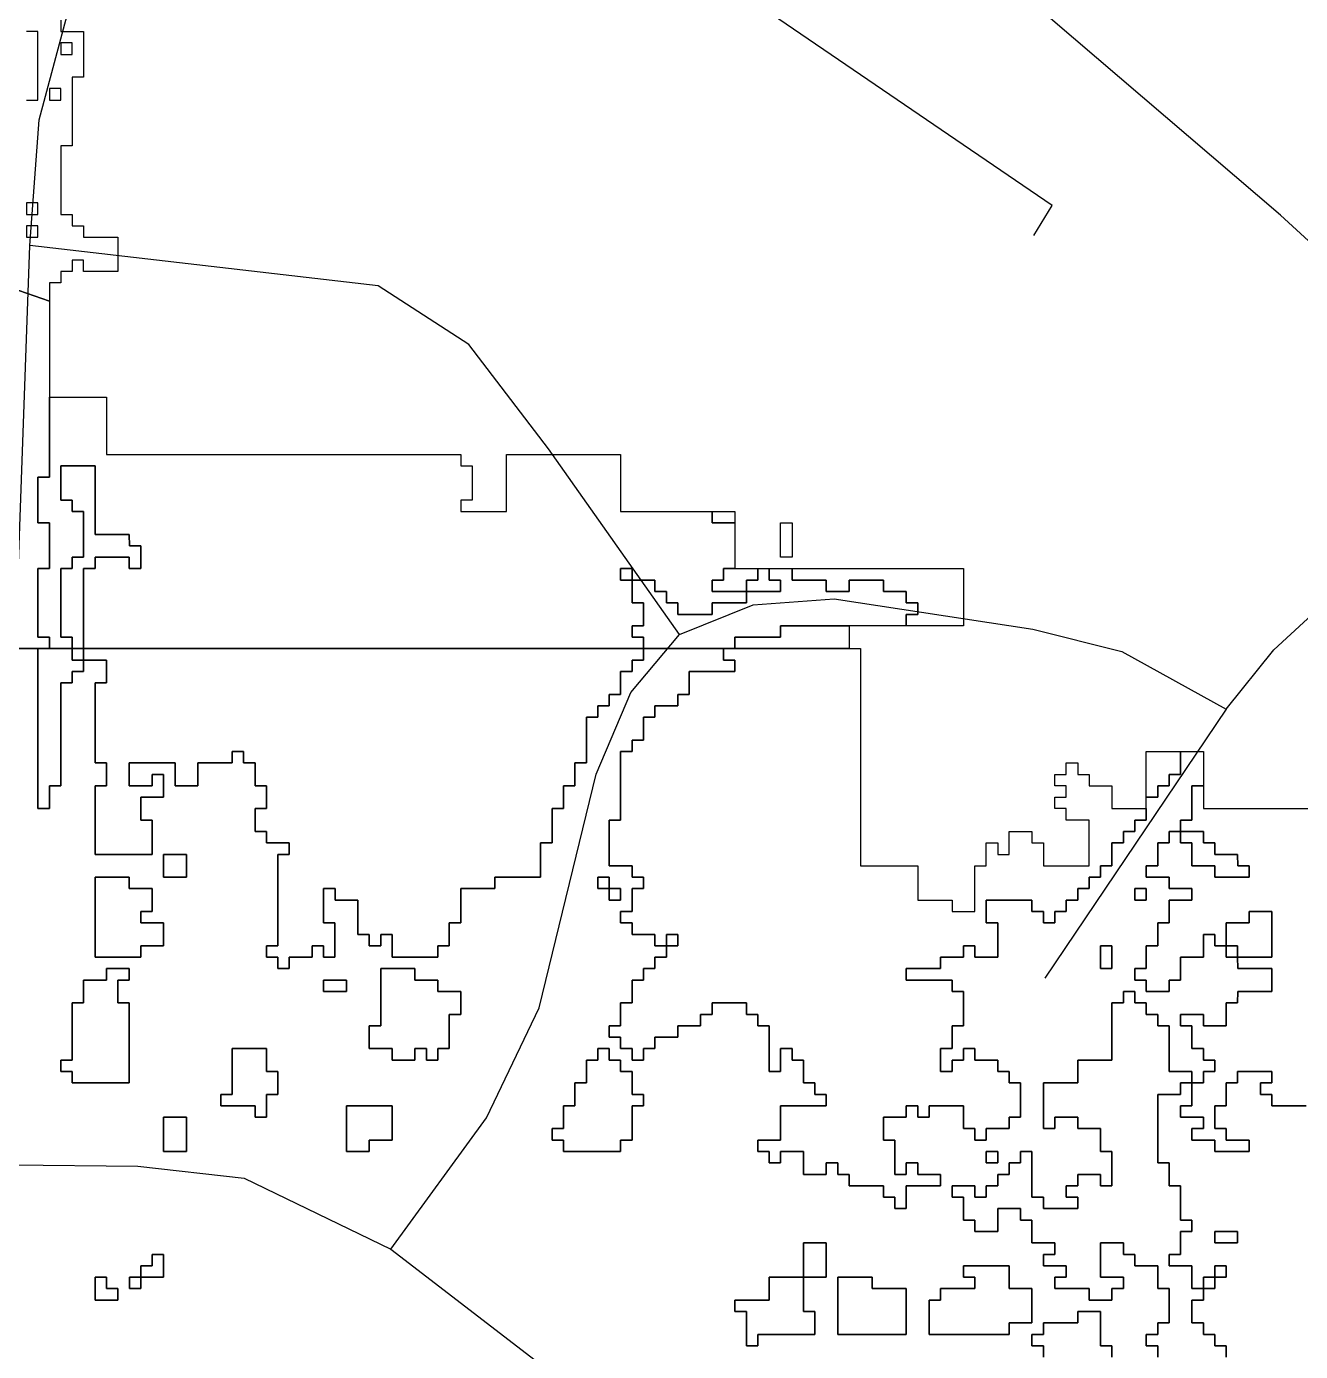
# Model space of a CAD drawing. Header units: metres. Extents: x 553506 to 563855, y 142925 to 150243.
# Drawn here: x 557466 to 557689, y 147877 to 148108.9 of the extents above; entities that cross this region are included whole.
import ezdxf

# ---------------------------------------------------------------- set-up
doc = ezdxf.new("R2010")
doc.units = ezdxf.units.M
doc.layers.add('C-FLOOD_ZONE_3', color=150, linetype='Continuous')
doc.layers.add('C-ROADS', color=33, linetype='Continuous')

msp = doc.modelspace()

# ---------------------------------------------------------------- linework, layer by layer
at = {"layer": 'C-FLOOD_ZONE_3'}
for points in [[(557472.001, 148109.999), (557472.001, 148108.001), (557476.0006, 148108.0006), (557476.001, 148105.999), (557476.0006, 148099.9994), (557474.001, 148099.999), (557474.001, 148093.999), (557474.001, 148090.001), (557474.0006, 148087.9994), (557472.001, 148087.999), (557472.001, 148076.001), (557474.0007, 148076.0005), (557474.001, 148074.001), (557476.0006, 148074.0006), (557476.001, 148072.001), (557478.001, 148072.001), (557482.0006, 148072.0006), (557482.0006, 148065.9994), (557475.9994, 148065.9994), (557475.999, 148067.999), (557474.001, 148067.999), (557474.0006, 148065.9994), (557472.001, 148065.999), (557472.0007, 148063.9995), (557470.001, 148063.999), (557470.001, 148060.8279), (557461.999, 148063.5904)], [(557465.9994, 148096.0006), (557467.999, 148096.001), (557467.999, 148107.999), (557465.9994, 148107.9994)], [(557461.999, 148063.5904), (557470.001, 148060.8279), (557470.001, 148053.999), (557470.001, 148050.001), (557470.001, 148047.999), (557470.0006, 148045.9994), (557470.0006, 148044.0006), (557470.001, 148038), (557470.001, 148036), (557470.0006, 148029.9994), (557468.001, 148029.999), (557468.001, 148022.001), (557470.0006, 148022.0006), (557470.001, 148020), (557470.001, 148018), (557470.0006, 148013.9994), (557468.001, 148013.999), (557468.001, 148008), (557468.001, 148002.001), (557470.0006, 148002.0006), (557470.001, 148000), (557458.0005, 148000)], [(557458.001, 148000), (557468.001, 147999.9992), (557468.001, 147982), (557468.001, 147972.001), (557469.999, 147972.001), (557469.9994, 147976.0006), (557471.999, 147976.001), (557471.999, 147982), (557471.9994, 147994.0006), (557473.999, 147994.001), (557473.9994, 147996.0006), (557475.999, 147996.001), (557476, 147998), (557480.0006, 147998.0006), (557480.0006, 147993.9994), (557478.001, 147993.999), (557478.001, 147980.001), (557480.0006, 147980.0006), (557480.0006, 147975.9994), (557478.001, 147975.999), (557478.001, 147974), (557478.001, 147964.001), (557487.999, 147964.001), (557487.999, 147969.999), (557485.9994, 147969.9994), (557485.9994, 147974.0006), (557489.999, 147974.001), (557489.999, 147977.999), (557488.001, 147977.999), (557488.0006, 147975.9994), (557483.9994, 147975.9994), (557483.9994, 147980.0006), (557492.0006, 147980.0006), (557492.001, 147976.001), (557495.999, 147976.001), (557495.9994, 147980.0006), (557501.999, 147980.001), (557501.9994, 147982.0006), (557504.0006, 147982.0006), (557504.001, 147980.001), (557506.0006, 147980.0006), (557506.001, 147976.001), (557508.0006, 147976.0006), (557508.0006, 147971.9994), (557506.001, 147971.999), (557506.001, 147968.001), (557508.0006, 147968.0006), (557508.001, 147966.001), (557512.0006, 147966.0006), (557512.0006, 147963.9994), (557510.001, 147963.999), (557510.001, 147962), (557510.0006, 147947.9994), (557508.001, 147947.999), (557508.001, 147946.001), (557510.0006, 147946.0006), (557510.001, 147944.001), (557511.999, 147944.001), (557511.9994, 147946.0006), (557515.999, 147946.001), (557515.9994, 147948.0006), (557518.0006, 147948.0006), (557518.001, 147946.001), (557519.999, 147946.001), (557519.999, 147951.999), (557517.9994, 147951.9994), (557517.9994, 147958.0006), (557520.0006, 147958.0006), (557520.001, 147956.001), (557524.0006, 147956.0006), (557524.001, 147950.001), (557526.0006, 147950.0006), (557526.001, 147948.001), (557527.999, 147948.001), (557527.9994, 147950.0006), (557530.0006, 147950.0006), (557530.001, 147946.001), (557537.999, 147946.001), (557537.9994, 147948.0006), (557539.999, 147948.001), (557539.9994, 147952.0006), (557541.999, 147952.001), (557541.9994, 147958.0006), (557547.999, 147958.001), (557547.9994, 147960.0006), (557555.999, 147960.001), (557555.9994, 147966.0006), (557557.999, 147966.001), (557557.9994, 147972.0006), (557559.999, 147972.001), (557559.9994, 147976.0006), (557561.999, 147976.001), (557561.9994, 147980.0006), (557563.999, 147980.001), (557563.999, 147986), (557563.9994, 147988.0006), (557565.999, 147988.001), (557565.9994, 147990.0006), (557567.999, 147990.001), (557567.9994, 147992.0006), (557569.999, 147992.001), (557569.999, 147994), (557569.9994, 147996.0006), (557571.999, 147996.001), (557571.9994, 147998.0006), (557573.999, 147998.001), (557573.999, 148000), (557575.999, 148000), (557582, 148000), (557588.001, 147999.9995), (557588.001, 147998.001), (557590.0006, 147998.0006), (557590.0006, 147995.9994), (557582.001, 147995.999), (557582.0006, 147991.9994), (557580.001, 147991.999), (557580.0006, 147989.9994), (557576.001, 147989.999), (557576.0006, 147987.9994), (557574.001, 147987.999), (557574.001, 147986), (557574.0006, 147983.9994), (557572.001, 147983.999), (557572.0006, 147981.9994), (557570.001, 147981.999), (557570.001, 147978), (557570.0006, 147969.9994), (557568.001, 147969.999), (557568.001, 147962.001), (557572.0006, 147962.0006), (557572.001, 147960.001), (557574.0006, 147960.0006), (557574.0006, 147957.9994), (557572.001, 147957.999), (557572.0006, 147953.9994), (557570.001, 147953.999), (557570.001, 147952.001), (557572.0006, 147952.0006), (557572.001, 147950.001), (557576.0006, 147950.0006), (557576.001, 147948.001), (557578, 147948), (557578.0006, 147945.9994), (557576.001, 147945.999), (557576.0006, 147943.9994), (557574.001, 147943.999), (557574.0006, 147941.9994), (557572.001, 147941.999), (557572.0006, 147937.9994), (557570.001, 147937.999), (557570.0006, 147933.9994), (557568.001, 147933.999), (557568.001, 147932.001), (557570.0006, 147932.0006), (557570.001, 147930.001), (557572.0006, 147930.0006), (557572.001, 147928.001), (557573.999, 147928.001), (557573.9994, 147930.0006), (557575.999, 147930.001), (557575.9994, 147932.0006), (557579.999, 147932.001), (557579.9994, 147934.0006), (557583.999, 147934.001), (557583.9994, 147936.0006), (557585.999, 147936.001), (557585.9994, 147938.0006), (557592.0006, 147938.0006), (557592.001, 147936.001), (557594.0006, 147936.0006), (557594.001, 147934.001), (557596.0006, 147934.0006), (557596.001, 147926.001), (557597.999, 147926.001), (557597.9994, 147930.0006), (557600.0006, 147930.0006), (557600.001, 147928.001), (557602.0006, 147928.0006), (557602.001, 147924.001), (557604.0006, 147924.0006), (557604.001, 147922.001), (557606.0006, 147922.0006), (557606.0006, 147919.9994), (557598.001, 147919.999), (557598.0006, 147913.9994), (557594.001, 147913.999), (557594.001, 147912.001), (557596.0006, 147912.0006), (557596.001, 147910.001), (557597.999, 147910.001), (557597.9994, 147912.0006), (557602.0006, 147912.0006), (557602.001, 147908.001), (557605.999, 147908.001), (557605.9994, 147910.0006), (557608.0006, 147910.0006), (557608.001, 147908.001), (557610.0006, 147908.0006), (557610.001, 147906.001), (557616.0006, 147906.0006), (557616.001, 147904.001), (557618.0006, 147904.0006), (557618.001, 147902.001), (557619.999, 147902.001), (557619.9994, 147906.0006), (557625.999, 147906.001), (557625.999, 147907.999), (557621.9994, 147907.9994), (557621.999, 147909.999), (557620.001, 147909.999), (557620.0006, 147907.9994), (557617.9994, 147907.9994), (557617.999, 147913.999), (557615.9994, 147913.9994), (557615.9994, 147918.0006), (557618, 147918.001), (557619.999, 147918.001), (557619.9994, 147920.0006), (557622.0006, 147920.0006), (557622.001, 147918.001), (557623.999, 147918.001), (557623.9994, 147920.0006), (557630.0006, 147920.0006), (557630.001, 147918), (557630.001, 147916.001), (557632.0006, 147916.0006), (557632.001, 147914.001), (557633.999, 147914.001), (557633.9994, 147916.0006), (557637.999, 147916.001), (557637.9994, 147918.0006), (557639.999, 147918.001), (557639.999, 147923.999), (557637.9994, 147923.9994), (557637.999, 147925.999), (557635.9994, 147925.9994), (557635.999, 147927.999), (557631.9994, 147927.9994), (557631.999, 147929.999), (557630.001, 147929.999), (557630.0006, 147927.9994), (557628.001, 147927.999), (557628.0006, 147925.9994), (557625.9994, 147925.9994), (557625.9994, 147930.0006), (557627.999, 147930.001), (557627.9994, 147934.0006), (557629.999, 147934.001), (557629.999, 147939.999), (557627.9994, 147939.9994), (557627.999, 147941.999), (557619.9994, 147941.9994), (557619.9994, 147944.0006), (557625.999, 147944.001), (557625.9994, 147946.0006), (557629.999, 147946.001), (557629.9994, 147948.0006), (557632.0006, 147948.0006), (557632.001, 147946.001), (557635.999, 147946.001), (557635.999, 147951.999), (557633.9994, 147951.9994), (557633.9994, 147956.0006), (557642.0006, 147956.0006), (557642.001, 147954.001), (557644.0006, 147954.0006), (557644.001, 147952.001), (557645.999, 147952.001), (557645.9994, 147954.0006), (557647.999, 147954.001), (557647.9994, 147956.0006), (557649.999, 147956.001), (557649.9994, 147958.0006), (557651.999, 147958.001), (557651.9994, 147960.0006), (557653.999, 147960.001), (557653.9994, 147962.0006), (557655.999, 147962.001), (557655.9994, 147966.0006), (557657.999, 147966.001), (557657.9994, 147968.0006), (557659.999, 147968.001), (557659.9994, 147970.0006), (557661.999, 147970.001), (557661.9995, 147972), (557662, 147974.001), (557663.999, 147974.001), (557663.9994, 147976.0006), (557665.999, 147976.001), (557665.9994, 147978.0006), (557667.999, 147978.001), (557667.999, 147982), (557672, 147982), (557672, 147975.999), (557670.001, 147975.999), (557670.0006, 147969.9994), (557668.001, 147969.999), (557668, 147968), (557666.001, 147967.999), (557666.0006, 147965.9994), (557664.001, 147965.999), (557664.0006, 147961.9994), (557662.001, 147961.999), (557662.001, 147960.001), (557666.0006, 147960.0006), (557666.001, 147958.001), (557670.0006, 147958.0006), (557670.0006, 147955.9994), (557666.001, 147955.999), (557666.0006, 147951.9994), (557664.001, 147951.999), (557664.0006, 147947.9994), (557662.001, 147947.999), (557662.0006, 147943.9994), (557660.001, 147943.999), (557660.001, 147942.001), (557662.0006, 147942.0006), (557662.001, 147940.001), (557665.999, 147940.001), (557665.9994, 147942.0006), (557667.999, 147942.001), (557667.9994, 147946.0006), (557671.999, 147946.001), (557671.9994, 147950.0006), (557674.0006, 147950.0006), (557674.001, 147948.001), (557676, 147948), (557676.001, 147946.001), (557678, 147946), (557678.001, 147944.001), (557684.0006, 147944.0006), (557684.0006, 147939.9994), (557678.001, 147939.999), (557678.0006, 147937.9994), (557676.001, 147937.999), (557676.0006, 147933.9994), (557671.9994, 147933.9994), (557671.999, 147935.999), (557668.001, 147935.999), (557668.001, 147934.001), (557670.0006, 147934.0006), (557670.001, 147930.001), (557672.0006, 147930.0006), (557672.001, 147928.001), (557674.0006, 147928.0006), (557674.0006, 147925.9994), (557672.001, 147925.999), (557672.0006, 147923.9994), (557670, 147924), (557670.0006, 147919.9994), (557668.001, 147919.999), (557668.001, 147918.001), (557672.0006, 147918.0006), (557672.0006, 147915.9994), (557670.001, 147915.999), (557670.001, 147914.001), (557674.0006, 147914.0006), (557674.001, 147912.001), (557679.999, 147912.001), (557679.999, 147913.999), (557675.9994, 147913.9994), (557675.999, 147915.999), (557673.9994, 147915.9994), (557673.9994, 147920.0006), (557675.999, 147920.001), (557675.999, 147922), (557675.9994, 147924.0006), (557677.999, 147924.001), (557677.9994, 147926.0006), (557684.0006, 147926.0006), (557684.0006, 147923.9994), (557682.001, 147923.999), (557682.001, 147922.001), (557684.0006, 147922.0006), (557684.001, 147920.001), (557690.0006, 147920.0006)], [(557690.0006, 147920.0006), (557684.001, 147920.001), (557684.0006, 147922.0006), (557682.001, 147922.001), (557682.001, 147923.999), (557684.0006, 147923.9994), (557684.0006, 147926.0006), (557677.9994, 147926.0006), (557677.999, 147924.001), (557675.9994, 147924.0006), (557675.999, 147922), (557675.999, 147920.001), (557673.9994, 147920.0006), (557673.9994, 147915.9994), (557675.999, 147915.999), (557675.9994, 147913.9994), (557679.999, 147913.999), (557679.999, 147912.001), (557674.001, 147912.001), (557674.0006, 147914.0006), (557670.001, 147914.001), (557670.001, 147915.999), (557672.0006, 147915.9994), (557672.0006, 147918.0006), (557668.001, 147918.001), (557668.001, 147919.999), (557670.0006, 147919.9994), (557670, 147924), (557672.0006, 147923.9994), (557672.001, 147925.999), (557674.0006, 147925.9994), (557674.0006, 147928.0006), (557672.001, 147928.001), (557672.0006, 147930.0006), (557670.001, 147930.001), (557670.0006, 147934.0006), (557668.001, 147934.001), (557668.001, 147935.999), (557671.999, 147935.999), (557671.9994, 147933.9994), (557676.0006, 147933.9994), (557676.001, 147937.999), (557678.0006, 147937.9994), (557678.001, 147939.999), (557684.0006, 147939.9994), (557684.0006, 147944.0006), (557678.001, 147944.001), (557678, 147946), (557684.0006, 147945.9994), (557684.0006, 147954.0006), (557679.9994, 147954.0006), (557679.999, 147952.001), (557675.9994, 147952.0006), (557676, 147948), (557674.001, 147948.001), (557674.0006, 147950.0006), (557671.9994, 147950.0006), (557671.999, 147946.001), (557667.9994, 147946.0006), (557667.999, 147942.001), (557665.9994, 147942.0006), (557665.999, 147940.001), (557662.001, 147940.001), (557662.0006, 147942.0006), (557660.001, 147942.001), (557660.001, 147943.999), (557662.0006, 147943.9994), (557662.001, 147947.999), (557664.0006, 147947.9994), (557664.001, 147951.999), (557666.0006, 147951.9994), (557666.001, 147955.999), (557670.0006, 147955.9994), (557670.0006, 147958.0006), (557666.001, 147958.001), (557666.0006, 147960.0006), (557662.001, 147960.001), (557662.001, 147961.999), (557664.0006, 147961.9994), (557664.001, 147965.999), (557666.0006, 147965.9994), (557666.001, 147967.999), (557668, 147968), (557668.001, 147969.999), (557670.0006, 147969.9994), (557670.001, 147975.999), (557672, 147975.999), (557672, 147972), (557692, 147972)], [(557675.9994, 147875.9994), (557675.999, 147877.999), (557673.9994, 147877.9994), (557673.999, 147879.999), (557671.9994, 147879.9994), (557671.999, 147881.999), (557669.9994, 147881.9994), (557669.9994, 147886.0006), (557671.999, 147886.001), (557672, 147888), (557669.9994, 147887.9994), (557669.999, 147891.999), (557665.9994, 147891.9994), (557665.9994, 147894.0006), (557667.999, 147894.001), (557667.9994, 147898.0006), (557669.999, 147898.001), (557669.999, 147899.999), (557667.9994, 147899.9994), (557667.999, 147905.999), (557665.9994, 147905.9994), (557665.999, 147909.999), (557663.9994, 147909.9994), (557663.9994, 147922.0006), (557667.999, 147922.001), (557667.9994, 147924.0006), (557670, 147924), (557669.999, 147925.999), (557669.999, 147925.999), (557665.9994, 147925.9994), (557665.999, 147933.999), (557663.9994, 147933.9994), (557663.999, 147935.999), (557661.9994, 147935.9994), (557661.999, 147937.999), (557659.9994, 147937.9994), (557659.999, 147939.999), (557658.001, 147939.999), (557658.0006, 147937.9994), (557656.001, 147937.999), (557656.0006, 147927.9994), (557650.001, 147927.999), (557650.0006, 147923.9994), (557644.001, 147923.999), (557644.001, 147916.001), (557645.999, 147916.001), (557645.9994, 147918.0006), (557650.0006, 147918.0006), (557650.001, 147916.001), (557654.0006, 147916.0006), (557654.001, 147912.001), (557656.0006, 147912.0006), (557656.0006, 147905.9994), (557653.9994, 147905.9994), (557653.999, 147907.999), (557650.001, 147907.999), (557650.0006, 147905.9994), (557648.001, 147905.999), (557648.001, 147904.001), (557650.0006, 147904.0006), (557650.0006, 147901.9994), (557643.9994, 147901.9994), (557643.999, 147903.999), (557641.9994, 147903.9994), (557641.999, 147911.999), (557640.001, 147911.999), (557640.0006, 147909.9994), (557638.001, 147909.999), (557638.0006, 147907.9994), (557636.001, 147907.999), (557636.0006, 147905.9994), (557634.001, 147905.999), (557634.0006, 147903.9994), (557631.9994, 147903.9994), (557631.999, 147905.999), (557628.001, 147905.999), (557628.001, 147904.001), (557630.0006, 147904.0006), (557630.001, 147900.001), (557632.0006, 147900.0006), (557632.001, 147898.001), (557635.999, 147898.001), (557635.9994, 147902.0006), (557640.0006, 147902.0006), (557640.001, 147900.001), (557642.0006, 147900.0006), (557642.001, 147896.001), (557646.0006, 147896.0006), (557646.0006, 147893.9994), (557644.001, 147893.999), (557644.001, 147892.001), (557648.0006, 147892.0006), (557648.0006, 147889.9994), (557646.001, 147889.999), (557646.001, 147888.001), (557652.0006, 147888.0006), (557652.001, 147886.001), (557655.999, 147886.001), (557655.9994, 147888.0006), (557657.999, 147888.001), (557657.999, 147889.999), (557653.9994, 147889.9994), (557653.9994, 147896.0006), (557656, 147896.001), (557658.0006, 147896.0006), (557658.001, 147894.001), (557660.0006, 147894.0006), (557660.001, 147892.001), (557664.0006, 147892.0006), (557664.001, 147888.001), (557666.0006, 147888.0006), (557666.0006, 147881.9994), (557664.001, 147881.999), (557664.0006, 147879.9994), (557662.001, 147879.999), (557662.001, 147878.001), (557664.0006, 147878.0006), (557664.001, 147876.001)], [(557664.001, 147876.001), (557664.0006, 147878.0006), (557662.001, 147878.001), (557662.001, 147879.999), (557664.0006, 147879.9994), (557664.001, 147881.999), (557666.0006, 147881.9994), (557666.0006, 147888.0006), (557664.001, 147888.001), (557664.0006, 147892.0006), (557660.001, 147892.001), (557660.0006, 147894.0006), (557658.001, 147894.001), (557658.0006, 147896.0006), (557656, 147896.001), (557653.9994, 147896.0006), (557653.9994, 147889.9994), (557657.999, 147889.999), (557657.999, 147888.001), (557655.9994, 147888.0006), (557655.999, 147886.001), (557652.001, 147886.001), (557652.0006, 147888.0006), (557646.001, 147888.001), (557646.001, 147889.999), (557648.0006, 147889.9994), (557648.0006, 147892.0006), (557644.001, 147892.001), (557644.001, 147893.999), (557646.0006, 147893.9994), (557646.0006, 147896.0006), (557642.001, 147896.001), (557642.0006, 147900.0006), (557640.001, 147900.001), (557640.0006, 147902.0006), (557635.9994, 147902.0006), (557635.999, 147898.001), (557632.001, 147898.001), (557632.0006, 147900.0006), (557630.001, 147900.001), (557630.0006, 147904.0006), (557628.001, 147904.001), (557628.001, 147905.999), (557631.999, 147905.999), (557631.9994, 147903.9994), (557634.0006, 147903.9994), (557634.001, 147905.999), (557636.0006, 147905.9994), (557636.001, 147907.999), (557638.0006, 147907.9994), (557638.001, 147909.999), (557640.0006, 147909.9994), (557640.001, 147911.999), (557641.999, 147911.999), (557641.9994, 147903.9994), (557643.999, 147903.999), (557643.9994, 147901.9994), (557650.0006, 147901.9994), (557650.0006, 147904.0006), (557648.001, 147904.001), (557648.001, 147905.999), (557650.0006, 147905.9994), (557650.001, 147907.999), (557653.999, 147907.999), (557653.9994, 147905.9994), (557656.0006, 147905.9994), (557656.0006, 147912.0006), (557654.001, 147912.001), (557654.0006, 147916.0006), (557650.001, 147916.001), (557650.0006, 147918.0006), (557645.9994, 147918.0006), (557645.999, 147916.001), (557644.001, 147916.001), (557644.001, 147923.999), (557650.0006, 147923.9994), (557650.001, 147927.999), (557656.0006, 147927.9994), (557656.001, 147937.999), (557658.0006, 147937.9994), (557658.001, 147939.999), (557659.999, 147939.999), (557659.9994, 147937.9994), (557661.999, 147937.999), (557661.9994, 147935.9994), (557663.999, 147935.999), (557663.9994, 147933.9994), (557665.999, 147933.999), (557665.9994, 147925.9994), (557669.999, 147925.999), (557670, 147924), (557667.9994, 147924.0006), (557667.999, 147922.001), (557663.9994, 147922.0006), (557663.9994, 147909.9994), (557665.999, 147909.999), (557665.9994, 147905.9994), (557667.999, 147905.999), (557667.9994, 147899.9994), (557669.999, 147899.999), (557669.999, 147898.001), (557667.9994, 147898.0006), (557667.999, 147894.001), (557665.9994, 147894.0006), (557665.9994, 147891.9994), (557669.999, 147891.999), (557669.9994, 147887.9994), (557672, 147888), (557671.999, 147886.001), (557669.9994, 147886.0006), (557669.9994, 147881.9994), (557671.999, 147881.999), (557671.9994, 147879.9994), (557673.999, 147879.999), (557673.9994, 147877.9994), (557675.999, 147877.999), (557675.9994, 147875.9994)], [(557655.999, 147876.001), (557655.999, 147877.999), (557653.9994, 147877.9994), (557653.999, 147883.999), (557650.001, 147883.999), (557650.0006, 147881.9994), (557644.001, 147881.999), (557644.0006, 147879.9994), (557642.001, 147879.999), (557642.001, 147878.001), (557642.001, 147878.001), (557644.0006, 147878.0006), (557644.001, 147876)], [(557644.001, 147876), (557644.0006, 147878.0006), (557642.001, 147878.001), (557642.001, 147879.999), (557644.0006, 147879.9994), (557644.001, 147881.999), (557650.0006, 147881.9994), (557650.001, 147883.999), (557653.999, 147883.999), (557653.9994, 147877.9994), (557655.999, 147877.999), (557655.999, 147876.001)]]:
    msp.add_lwpolyline(points, dxfattribs=at)
for points in [[(557472.001, 148105.999), (557472.001, 148104.001), (557473.999, 148104.001), (557473.999, 148105.999), (557472.001, 148105.999)], [(557470.001, 148097.999), (557470.001, 148096.001), (557471.999, 148096.001), (557471.999, 148097.999), (557470.001, 148097.999)], [(557466.001, 148077.999), (557466.001, 148076.001), (557467.999, 148076.001), (557467.999, 148077.999), (557466.001, 148077.999)], [(557466.001, 148073.999), (557466.001, 148072.001), (557467.999, 148072.001), (557467.999, 148073.999), (557466.001, 148073.999)], [(557476.001, 148000), (557476.001, 148008), (557476.001, 148013.999), (557478.0006, 148013.9994), (557478.001, 148015.999), (557483.999, 148015.999), (557483.9994, 148013.9994), (557486.0006, 148013.9994), (557486.0006, 148018.0006), (557484.001, 148018.001), (557484.0006, 148020.0006), (557478.001, 148020.001), (557478.0006, 148032.0006), (557471.9994, 148032.0006), (557471.9994, 148025.9994), (557473.999, 148025.999), (557473.9994, 148023.9994), (557475.999, 148023.999), (557475.999, 148016.001), (557473.9994, 148016.0006), (557473.999, 148014.001), (557471.9994, 148014.0006), (557471.9994, 148001.9994), (557473.999, 148001.999), (557473.999, 148000), (557472, 148000), (557470.001, 148000), (557470.0006, 148002.0006), (557468.001, 148002.001), (557468.001, 148008), (557468.001, 148013.999), (557470.0006, 148013.9994), (557470.001, 148018), (557470.001, 148020), (557470.0006, 148022.0006), (557468.001, 148022.001), (557468.001, 148029.999), (557470.0006, 148029.9994), (557470.001, 148036), (557470.001, 148038), (557470.001, 148044), (557480, 148044), (557480, 148034), (557542, 148034), (557542, 148032), (557544, 148032), (557544, 148026), (557542, 148026), (557542, 148024), (557550, 148024), (557550, 148034), (557570, 148034), (557570, 148024), (557583.9994, 148023.9994), (557585.999, 148023.999), (557585.9994, 148021.9994), (557589.999, 148021.999), (557589.999, 148014.001), (557587.9994, 148014.0006), (557587.999, 148012.001), (557585.9994, 148012.0006), (557585.9994, 148009.9994), (557592, 148010), (557591.999, 148008.001), (557588, 148008.001), (557585.9994, 148008.0006), (557585.999, 148006.001), (557584, 148006.001), (557582, 148006.001), (557580.001, 148006.001), (557580.0006, 148008.0006), (557578.001, 148008.001), (557578.0006, 148010.0006), (557576.001, 148010.001), (557576.0006, 148012.0006), (557572, 148012), (557571.9994, 148007.9994), (557573.999, 148007.999), (557573.999, 148004.001), (557571.9994, 148004.0006), (557571.9994, 148001.9994), (557573.999, 148001.999), (557573.999, 148000), (557572, 148000), (557512, 148000), (557498, 148000), (557476.001, 148000)], [(557473.999, 148014.001), (557473.9994, 148016.0006), (557475.999, 148016.001), (557475.999, 148023.999), (557473.9994, 148023.9994), (557473.999, 148025.999), (557471.9994, 148025.9994), (557471.9994, 148032.0006), (557478.0006, 148032.0006), (557478.001, 148020.001), (557484.0006, 148020.0006), (557484.001, 148018.001), (557486.0006, 148018.0006), (557486.0006, 148013.9994), (557483.9994, 148013.9994), (557483.999, 148015.999), (557478.001, 148015.999), (557478.0006, 148013.9994), (557476.001, 148013.999), (557476.001, 148008), (557476.001, 148000), (557473.999, 148000), (557473.999, 148001.999), (557471.9994, 148001.9994), (557471.9994, 148014.0006), (557473.999, 148014.001)], [(557585.999, 148023.9993), (557590, 148024), (557589.9995, 148021.999), (557585.9994, 148021.9994), (557585.999, 148023.9993)], [(557600, 148016), (557598.001, 148016), (557598.001, 148021.999), (557600, 148021.999), (557600, 148016)], [(557572.0006, 148014.0006), (557572, 148012), (557569.9994, 148011.9994), (557569.9994, 148014.0006), (557572.0006, 148014.0006)], [(557572.0006, 148014.0006), (557569.9994, 148014.0006), (557569.9994, 148011.9994), (557572, 148012), (557572.0006, 148014.0006)], [(557571.9994, 148004.0006), (557573.999, 148004.001), (557573.999, 148007.999), (557571.9994, 148007.9994), (557572, 148012), (557576.0006, 148012.0006), (557576.001, 148010.001), (557578.0006, 148010.0006), (557578.001, 148008.001), (557580.0006, 148008.0006), (557580.001, 148006.001), (557582, 148006.001), (557584, 148006.001), (557585.999, 148006.001), (557585.9994, 148008.0006), (557588, 148008.001), (557591.999, 148008.001), (557592, 148010), (557596, 148010.001), (557597.999, 148010.001), (557597.999, 148011.999), (557595.9994, 148011.9994), (557595.999, 148013.9994), (557600.001, 148014), (557600.001, 148012.001), (557606.0006, 148012.0006), (557606.001, 148010.001), (557609.999, 148010.001), (557609.9994, 148012.0006), (557616.0006, 148012.0006), (557616.001, 148010.001), (557620.0006, 148010.0006), (557620.001, 148008.001), (557622.0006, 148008.0006), (557622.0006, 148005.9994), (557620.001, 148005.999), (557620.001, 148004), (557610, 148003.9995), (557598.001, 148003.999), (557598.0006, 148001.9994), (557592, 148001.999), (557590.001, 148001.999), (557590.001, 148000), (557588.001, 148000), (557582, 148000), (557575.999, 148000), (557573.999, 148000), (557573.999, 148001.999), (557571.9994, 148001.9994), (557571.9994, 148004.0006)], [(557587.999, 148012.001), (557587.9994, 148014.0006), (557589.9995, 148014.0005), (557594.001, 148013.9997), (557594.0006, 148011.9994), (557592.001, 148011.999), (557592, 148010), (557585.9994, 148009.9994), (557585.9994, 148012.0006), (557587.999, 148012.001)], [(557597.999, 148010.001), (557596, 148010.001), (557592, 148010), (557592.001, 148011.999), (557594.0006, 148011.9994), (557594.001, 148013.999), (557595.999, 148013.999), (557595.9994, 148011.9994), (557597.999, 148011.999), (557597.999, 148010.001)], [(557620.001, 148008.001), (557620.0006, 148010.0006), (557616.001, 148010.001), (557616.0006, 148012.0006), (557609.9994, 148012.0006), (557609.999, 148010.001), (557606.001, 148010.001), (557606.0006, 148012.0006), (557600.001, 148012.001), (557600.001, 148014), (557630, 148014), (557630, 148004), (557620.001, 148004), (557620.001, 148005.999), (557622.0006, 148005.9994), (557622.0006, 148008.0006), (557620.001, 148008.001)], [(557610, 148003.999), (557610, 148000), (557590.001, 148000), (557590.001, 148001.999), (557592, 148001.999), (557598.0006, 148001.9994), (557598.001, 148003.999), (557610, 148003.999)], [(557473.999, 148000), (557473.9994, 147997.9994), (557476, 147998), (557475.999, 147996.001), (557473.9994, 147996.0006), (557473.999, 147994.001), (557471.9994, 147994.0006), (557471.999, 147982), (557471.999, 147976.001), (557469.9994, 147976.0006), (557469.999, 147972.001), (557468.001, 147972.001), (557468.001, 147982), (557468.001, 147999.999), (557470.0006, 147999.9994), (557472, 148000), (557473.999, 148000)], [(557476.001, 148000), (557476, 147998), (557473.9994, 147997.9994), (557473.999, 148000), (557476.001, 148000)], [(557506.001, 147971.999), (557508.0006, 147971.9994), (557508.0006, 147976.0006), (557506.001, 147976.001), (557506.0006, 147980.0006), (557504.001, 147980.001), (557504.0006, 147982.0006), (557501.9994, 147982.0006), (557501.999, 147980.001), (557495.9994, 147980.0006), (557495.999, 147976.001), (557492.001, 147976.001), (557492.0006, 147980.0006), (557483.9994, 147980.0006), (557483.9994, 147975.9994), (557488.0006, 147975.9994), (557488.001, 147977.999), (557489.999, 147977.999), (557489.999, 147974.001), (557485.9994, 147974.0006), (557485.9994, 147969.9994), (557487.999, 147969.999), (557487.999, 147964.001), (557478.001, 147964.001), (557478.001, 147974), (557478.001, 147975.999), (557480.0006, 147975.9994), (557480.0006, 147980.0006), (557478.001, 147980.001), (557478.001, 147993.999), (557480.0006, 147993.9994), (557480.0006, 147998.0006), (557476, 147998), (557476.001, 148000), (557512, 148000), (557572, 148000), (557573.999, 148000), (557573.999, 147998.001), (557571.9994, 147998.0006), (557571.999, 147996.001), (557569.9994, 147996.0006), (557569.999, 147994), (557569.999, 147992.001), (557567.9994, 147992.0006), (557567.999, 147990.001), (557565.9994, 147990.0006), (557565.999, 147988.001), (557563.9994, 147988.0006), (557563.999, 147986), (557563.999, 147980.001), (557561.9994, 147980.0006), (557561.999, 147976.001), (557559.9994, 147976.0006), (557559.999, 147972.001), (557557.9994, 147972.0006), (557557.999, 147966.001), (557555.9994, 147966.0006), (557555.999, 147960.001), (557547.9994, 147960.0006), (557547.999, 147958.001), (557541.9994, 147958.0006), (557541.999, 147952.001), (557539.9994, 147952.0006), (557539.999, 147948.001), (557537.9994, 147948.0006), (557537.999, 147946.001), (557530.001, 147946.001), (557530.0006, 147950.0006), (557527.9994, 147950.0006), (557527.999, 147948.001), (557526.001, 147948.001), (557526.0006, 147950.0006), (557524.001, 147950.001), (557524.0006, 147956.0006), (557520.001, 147956.001), (557520.0006, 147958.0006), (557517.9994, 147958.0006), (557517.9994, 147951.9994), (557519.999, 147951.999), (557519.999, 147946.001), (557518.001, 147946.001), (557518.0006, 147948.0006), (557515.9994, 147948.0006), (557515.999, 147946.001), (557511.9994, 147946.0006), (557511.999, 147944.001), (557510.001, 147944.001), (557510.0006, 147946.0006), (557508.001, 147946.001), (557508.001, 147947.999), (557510.0006, 147947.9994), (557510.001, 147962), (557510.001, 147963.999), (557512.0006, 147963.9994), (557512.0006, 147966.0006), (557508.001, 147966.001), (557508.0006, 147968.0006), (557506.001, 147968.001), (557506.001, 147971.999)], [(557630.001, 147918), (557630.0006, 147920.0006), (557623.9994, 147920.0006), (557623.999, 147918.001), (557622.001, 147918.001), (557622.0006, 147920.0006), (557619.9994, 147920.0006), (557619.999, 147918.001), (557618, 147918.001), (557615.9994, 147918.0006), (557615.9994, 147913.9994), (557617.999, 147913.999), (557617.9994, 147907.9994), (557620.0006, 147907.9994), (557620.001, 147909.999), (557621.999, 147909.999), (557621.9994, 147907.9994), (557625.999, 147907.999), (557625.999, 147906.001), (557619.9994, 147906.0006), (557619.999, 147902.001), (557618.001, 147902.001), (557618.0006, 147904.0006), (557616.001, 147904.001), (557616.0006, 147906.0006), (557610.001, 147906.001), (557610.0006, 147908.0006), (557608.001, 147908.001), (557608.0006, 147910.0006), (557605.9994, 147910.0006), (557605.999, 147908.001), (557602.001, 147908.001), (557602.0006, 147912.0006), (557597.9994, 147912.0006), (557597.999, 147910.001), (557596.001, 147910.001), (557596.0006, 147912.0006), (557594.001, 147912.001), (557594.001, 147913.999), (557598.0006, 147913.9994), (557598.001, 147919.999), (557606.0006, 147919.9994), (557606.0006, 147922.0006), (557604.001, 147922.001), (557604.0006, 147924.0006), (557602.001, 147924.001), (557602.0006, 147928.0006), (557600.001, 147928.001), (557600.0006, 147930.0006), (557597.9994, 147930.0006), (557597.999, 147926.001), (557596.001, 147926.001), (557596.0006, 147934.0006), (557594.001, 147934.001), (557594.0006, 147936.0006), (557592.001, 147936.001), (557592.0006, 147938.0006), (557585.9994, 147938.0006), (557585.999, 147936.001), (557583.9994, 147936.0006), (557583.999, 147934.001), (557579.9994, 147934.0006), (557579.999, 147932.001), (557575.9994, 147932.0006), (557575.999, 147930.001), (557573.9994, 147930.0006), (557573.999, 147928.001), (557572.001, 147928.001), (557572.0006, 147930.0006), (557570.001, 147930.001), (557570.0006, 147932.0006), (557568.001, 147932.001), (557568.001, 147933.999), (557570.0006, 147933.9994), (557570.001, 147937.999), (557572.0006, 147937.9994), (557572.001, 147941.999), (557574.0006, 147941.9994), (557574.001, 147943.999), (557576.0006, 147943.9994), (557576.001, 147945.999), (557578.0006, 147945.9994), (557578, 147948), (557576.001, 147948.001), (557576.0006, 147950.0006), (557572.001, 147950.001), (557572.0006, 147952.0006), (557570.001, 147952.001), (557570.001, 147953.999), (557572.0006, 147953.9994), (557572.001, 147957.999), (557574.0006, 147957.9994), (557574.0006, 147960.0006), (557572.001, 147960.001), (557572.0006, 147962.0006), (557568.001, 147962.001), (557568.001, 147969.999), (557570.0006, 147969.9994), (557570.001, 147978), (557570.001, 147981.999), (557572.0006, 147981.9994), (557572.001, 147983.999), (557574.0006, 147983.9994), (557574.001, 147986), (557574.001, 147987.999), (557576.0006, 147987.9994), (557576.001, 147989.999), (557580.0006, 147989.9994), (557580.001, 147991.999), (557582.0006, 147991.9994), (557582.001, 147995.999), (557590.0006, 147995.9994), (557590.0006, 147998.0006), (557588.001, 147998.001), (557588.001, 147999.999), (557590.0006, 147999.9994), (557612, 148000), (557612, 147962), (557622, 147962), (557622, 147956), (557628, 147956), (557628, 147954), (557632, 147954), (557632, 147962), (557634, 147962), (557634, 147966), (557636, 147966), (557636, 147964), (557638, 147964), (557638, 147968), (557642, 147968), (557642, 147966), (557644, 147966), (557644, 147962), (557652, 147962), (557652, 147970), (557648, 147970), (557648, 147972), (557646, 147972), (557646, 147974), (557648, 147974), (557648, 147976), (557646, 147976), (557646, 147978), (557648, 147978), (557648, 147980), (557650, 147980), (557650, 147978), (557652, 147978), (557652, 147976), (557656, 147976), (557656, 147972), (557661.999, 147972), (557661.999, 147970.001), (557659.9994, 147970.0006), (557659.999, 147968.001), (557657.9994, 147968.0006), (557657.999, 147966.001), (557655.9994, 147966.0006), (557655.999, 147962.001), (557653.9994, 147962.0006), (557653.999, 147960.001), (557651.9994, 147960.0006), (557651.999, 147958.001), (557649.9994, 147958.0006), (557649.999, 147956.001), (557647.9994, 147956.0006), (557647.999, 147954.001), (557645.9994, 147954.0006), (557645.999, 147952.001), (557644.001, 147952.001), (557644.0006, 147954.0006), (557642.001, 147954.001), (557642.0006, 147956.0006), (557633.9994, 147956.0006), (557633.9994, 147951.9994), (557635.999, 147951.999), (557635.999, 147946.001), (557632.001, 147946.001), (557632.0006, 147948.0006), (557629.9994, 147948.0006), (557629.999, 147946.001), (557625.9994, 147946.0006), (557625.999, 147944.001), (557619.9994, 147944.0006), (557619.9994, 147941.9994), (557627.999, 147941.999), (557627.9994, 147939.9994), (557629.999, 147939.999), (557629.999, 147934.001), (557627.9994, 147934.0006), (557627.999, 147930.001), (557625.9994, 147930.0006), (557625.9994, 147925.9994), (557628.0006, 147925.9994), (557628.001, 147927.999), (557630.0006, 147927.9994), (557630.001, 147929.999), (557631.999, 147929.999), (557631.9994, 147927.9994), (557635.999, 147927.999), (557635.9994, 147925.9994), (557637.999, 147925.999), (557637.9994, 147923.9994), (557639.999, 147923.999), (557639.999, 147918.001), (557637.9994, 147918.0006), (557637.999, 147916.001), (557633.9994, 147916.0006), (557633.999, 147914.001), (557632.001, 147914.001), (557632.0006, 147916.0006), (557630.001, 147916.001), (557630.001, 147918)], [(557663.9994, 147976.0006), (557663.999, 147974.001), (557662, 147974.001), (557662, 147982), (557667.999, 147982), (557667.999, 147978.001), (557665.9994, 147978.0006), (557665.999, 147976.001), (557663.9994, 147976.0006)], [(557669.9994, 147961.9994), (557669.999, 147965.999), (557667.9994, 147965.9994), (557668, 147968), (557672.0006, 147968.0006), (557672.001, 147966.001), (557674.0006, 147966.0006), (557674.001, 147964.001), (557678.0006, 147964.0006), (557678.001, 147962.001), (557680.0006, 147962.0006), (557680.0006, 147959.9994), (557673.9994, 147959.9994), (557673.999, 147961.999), (557669.9994, 147961.9994)], [(557667.9994, 147965.9994), (557669.999, 147965.999), (557669.9994, 147961.9994), (557673.999, 147961.999), (557673.9994, 147959.9994), (557680.0006, 147959.9994), (557680.0006, 147962.0006), (557678.001, 147962.001), (557678.0006, 147964.0006), (557674.001, 147964.001), (557674.0006, 147966.0006), (557672.001, 147966.001), (557672.0006, 147968.0006), (557668, 147968), (557667.9994, 147965.9994)], [(557490.001, 147963.999), (557490.001, 147962), (557490.001, 147960.001), (557493.999, 147960.001), (557493.999, 147963.999), (557490.001, 147963.999)], [(557490.001, 147963.999), (557493.999, 147963.999), (557493.999, 147960.001), (557490.001, 147960.001), (557490.001, 147962), (557490.001, 147963.999)], [(557489.999, 147951.999), (557485.9994, 147951.9994), (557485.9994, 147954.0006), (557487.999, 147954.001), (557487.999, 147957.999), (557483.9994, 147957.9994), (557483.999, 147959.999), (557478.001, 147959.999), (557478.001, 147946.001), (557480, 147946.001), (557482, 147946.001), (557485.999, 147946.001), (557485.9994, 147948.0006), (557489.999, 147948.001), (557489.999, 147951.999)], [(557482, 147946.001), (557480, 147946.001), (557478.001, 147946.001), (557478.001, 147959.999), (557483.999, 147959.999), (557483.9994, 147957.9994), (557487.999, 147957.999), (557487.999, 147954.001), (557485.9994, 147954.0006), (557485.9994, 147951.9994), (557489.999, 147951.999), (557489.999, 147948.001), (557485.9994, 147948.0006), (557485.999, 147946.001), (557482, 147946.001)], [(557566.001, 147959.999), (557566.001, 147958.001), (557568, 147958), (557567.999, 147959.999), (557566.001, 147959.999)], [(557567.999, 147959.999), (557568, 147958), (557566.001, 147958.001), (557566.001, 147959.999), (557567.999, 147959.999)], [(557568.001, 147956.001), (557569.999, 147956.001), (557569.999, 147957.999), (557568, 147958), (557568.001, 147956.001)], [(557568.001, 147956.001), (557568, 147958), (557569.999, 147957.999), (557569.999, 147956.001), (557568.001, 147956.001)], [(557661.999, 147956.001), (557661.999, 147957.999), (557660.001, 147957.999), (557660.001, 147956.001), (557661.999, 147956.001)], [(557660.001, 147956.001), (557660.001, 147957.999), (557661.999, 147957.999), (557661.999, 147956.001), (557660.001, 147956.001)], [(557676, 147948), (557675.9994, 147952.0006), (557679.999, 147952.001), (557679.9994, 147954.0006), (557684.0006, 147954.0006), (557684.0006, 147945.9994), (557678, 147946), (557677.999, 147947.999), (557676, 147948)], [(557577.9994, 147950.0006), (557580.0006, 147950.0006), (557580.0006, 147947.9994), (557578, 147948), (557577.9994, 147950.0006)], [(557580.0006, 147947.9994), (557580.0006, 147950.0006), (557577.9994, 147950.0006), (557578, 147948), (557580.0006, 147947.9994)], [(557655.999, 147944.001), (557655.999, 147947.999), (557654.001, 147947.999), (557654.001, 147944.001), (557655.999, 147944.001)], [(557654.001, 147944.001), (557654.001, 147947.999), (557655.999, 147947.999), (557655.999, 147944.001), (557654.001, 147944.001)], [(557678, 147946), (557676.001, 147946.001), (557676, 147948), (557677.999, 147947.999), (557678, 147946)], [(557476.0006, 147937.9994), (557474.001, 147937.999), (557474.001, 147934), (557474.001, 147932), (557474.0006, 147927.9994), (557472.001, 147927.999), (557472.001, 147926.001), (557474.0006, 147926.0006), (557474.001, 147924.001), (557480, 147924.001), (557483.999, 147924.001), (557483.999, 147930), (557483.999, 147937.999), (557481.9994, 147937.9994), (557481.9994, 147942.0006), (557483.999, 147942.001), (557483.999, 147943.999), (557482, 147943.999), (557480.001, 147943.999), (557480.0006, 147941.9994), (557476.001, 147941.999), (557476.0006, 147937.9994)], [(557472.001, 147927.999), (557474.0006, 147927.9994), (557474.001, 147932), (557474.001, 147934), (557474.001, 147937.999), (557476.0006, 147937.9994), (557476.001, 147941.999), (557480.0006, 147941.9994), (557480.001, 147943.999), (557482, 147943.999), (557483.999, 147943.999), (557483.999, 147942.001), (557481.9994, 147942.0006), (557481.9994, 147937.9994), (557483.999, 147937.999), (557483.999, 147930), (557483.999, 147924.001), (557480, 147924.001), (557474.001, 147924.001), (557474.0006, 147926.0006), (557472.001, 147926.001), (557472.001, 147927.999)], [(557528.001, 147943.999), (557528.0006, 147933.9994), (557526.001, 147933.999), (557526.001, 147930.001), (557528, 147930.001), (557530.0006, 147930.0006), (557530.001, 147928.001), (557532, 147928.001), (557533.999, 147928.001), (557533.9994, 147930.0006), (557536.0006, 147930.0006), (557536.001, 147928.001), (557537.999, 147928.001), (557537.9994, 147930.0006), (557539.999, 147930.001), (557539.9994, 147936.0006), (557541.999, 147936.001), (557541.999, 147939.999), (557537.9994, 147939.9994), (557537.999, 147941.999), (557533.9994, 147941.9994), (557533.999, 147943.999), (557528.001, 147943.999)], [(557533.999, 147928.001), (557532, 147928.001), (557530.001, 147928.001), (557530.0006, 147930.0006), (557528, 147930.001), (557526.001, 147930.001), (557526.001, 147933.999), (557528.0006, 147933.9994), (557528.001, 147943.999), (557533.999, 147943.999), (557533.9994, 147941.9994), (557537.999, 147941.999), (557537.9994, 147939.9994), (557541.999, 147939.999), (557541.999, 147936.001), (557539.9994, 147936.0006), (557539.999, 147930.001), (557537.9994, 147930.0006), (557537.999, 147928.001), (557536.001, 147928.001), (557536.0006, 147930.0006), (557533.9994, 147930.0006), (557533.999, 147928.001)], [(557518.001, 147940.001), (557521.999, 147940.001), (557521.999, 147941.999), (557520, 147941.999), (557518.001, 147941.999), (557518.001, 147940.001)], [(557518.001, 147941.999), (557520, 147941.999), (557521.999, 147941.999), (557521.999, 147940.001), (557518.001, 147940.001), (557518.001, 147941.999)], [(557509.999, 147925.999), (557507.9994, 147925.9994), (557507.999, 147929.999), (557502.001, 147929.999), (557502.001, 147926), (557502.0006, 147921.9994), (557500.001, 147921.999), (557500.001, 147920.001), (557506.0006, 147920.0006), (557506.001, 147918.001), (557507.999, 147918.001), (557507.9994, 147922.0006), (557509.999, 147922.001), (557509.999, 147925.999)], [(557506.001, 147918.001), (557506.0006, 147920.0006), (557500.001, 147920.001), (557500.001, 147921.999), (557502.0006, 147921.9994), (557502.001, 147926), (557502.001, 147929.999), (557507.999, 147929.999), (557507.9994, 147925.9994), (557509.999, 147925.999), (557509.999, 147922.001), (557507.9994, 147922.0006), (557507.999, 147918.001), (557506.001, 147918.001)], [(557562, 147912.001), (557569.999, 147912.001), (557569.9994, 147914.0006), (557571.999, 147914.001), (557571.9994, 147920.0006), (557573.999, 147920.001), (557573.999, 147921.999), (557571.9994, 147921.9994), (557571.999, 147925.999), (557569.9994, 147925.9994), (557569.999, 147927.999), (557567.9994, 147927.9994), (557567.999, 147929.999), (557566.001, 147929.999), (557566.0006, 147927.9994), (557564.001, 147927.999), (557564.0006, 147923.9994), (557562.001, 147923.999), (557562.0006, 147919.9994), (557560.001, 147919.999), (557560.0006, 147915.9994), (557558.001, 147915.999), (557558.001, 147914.001), (557560.0006, 147914.0006), (557560.001, 147912.001), (557562, 147912.001)], [(557564.001, 147927.999), (557566.0006, 147927.9994), (557566.001, 147929.999), (557567.999, 147929.999), (557567.9994, 147927.9994), (557569.999, 147927.999), (557569.9994, 147925.9994), (557571.999, 147925.999), (557571.9994, 147921.9994), (557573.999, 147921.999), (557573.999, 147920.001), (557571.9994, 147920.0006), (557571.999, 147914.001), (557569.9994, 147914.0006), (557569.999, 147912.001), (557562, 147912.001), (557560.001, 147912.001), (557560.0006, 147914.0006), (557558.001, 147914.001), (557558.001, 147915.999), (557560.0006, 147915.9994), (557560.001, 147919.999), (557562.0006, 147919.9994), (557562.001, 147923.999), (557564.0006, 147923.9994), (557564.001, 147927.999)], [(557529.999, 147916), (557529.999, 147919.999), (557522.001, 147919.999), (557522.001, 147914), (557522.001, 147912.001), (557525.999, 147912.001), (557525.9994, 147914.0006), (557529.999, 147914.001), (557529.999, 147916)], [(557522.001, 147912.001), (557522.001, 147914), (557522.001, 147919.999), (557529.999, 147919.999), (557529.999, 147916), (557529.999, 147914.001), (557525.9994, 147914.0006), (557525.999, 147912.001), (557522.001, 147912.001)], [(557490.001, 147912.001), (557493.999, 147912.001), (557493.999, 147917.999), (557492, 147917.999), (557490.001, 147917.999), (557490.001, 147912.001)], [(557490.001, 147917.999), (557492, 147917.999), (557493.999, 147917.999), (557493.999, 147912.001), (557490.001, 147912.001), (557490.001, 147917.999)], [(557634.001, 147911.999), (557634.001, 147910.001), (557635.999, 147910.001), (557635.999, 147911.999), (557634.001, 147911.999)], [(557634.001, 147910.001), (557634.001, 147911.999), (557635.999, 147911.999), (557635.999, 147910.001), (557634.001, 147910.001)], [(557674.001, 147897.999), (557674.001, 147896.001), (557677.999, 147896.001), (557677.999, 147897.999), (557674.001, 147897.999)], [(557674.001, 147896.001), (557674.001, 147897.999), (557677.999, 147897.999), (557677.999, 147896.001), (557674.001, 147896.001)], [(557486, 147890), (557489.999, 147890.001), (557489.999, 147893.999), (557488.001, 147893.999), (557488.0006, 147891.9994), (557486.001, 147891.999), (557486, 147890)], [(557489.999, 147893.999), (557489.999, 147890.001), (557486, 147890), (557486.001, 147891.999), (557488.0006, 147891.9994), (557488.001, 147893.999), (557489.999, 147893.999)], [(557605.999, 147895.999), (557602.001, 147895.999), (557602, 147890), (557604, 147890.001), (557605.999, 147890.001), (557605.999, 147895.999)], [(557602.001, 147895.999), (557605.999, 147895.999), (557605.999, 147890.001), (557604, 147890.001), (557602, 147890), (557602.001, 147895.999)], [(557628, 147887.999), (557626.001, 147887.999), (557626.0006, 147885.9994), (557624.001, 147885.999), (557624.001, 147880.001), (557637.999, 147880.001), (557637.9994, 147882.0006), (557641.999, 147882.001), (557641.999, 147884), (557641.999, 147887.999), (557637.9994, 147887.9994), (557637.999, 147891.999), (557632, 147891.999), (557630.001, 147891.999), (557630.001, 147890.001), (557632.0006, 147890.0006), (557632.0006, 147887.9994), (557628, 147887.999)], [(557628, 147887.999), (557632.0006, 147887.9994), (557632.0006, 147890.0006), (557630.001, 147890.001), (557630.001, 147891.999), (557632, 147891.999), (557637.999, 147891.999), (557637.9994, 147887.9994), (557641.999, 147887.999), (557641.999, 147884), (557641.999, 147882.001), (557637.9994, 147882.0006), (557637.999, 147880.001), (557624.001, 147880.001), (557624.001, 147885.999), (557626.0006, 147885.9994), (557626.001, 147887.999), (557628, 147887.999)], [(557675.999, 147890.001), (557675.999, 147891.999), (557674.001, 147891.999), (557674, 147890), (557675.999, 147890.001)], [(557675.999, 147890.001), (557674, 147890), (557674.001, 147891.999), (557675.999, 147891.999), (557675.999, 147890.001)], [(557478.001, 147889.999), (557478.001, 147886.001), (557481.999, 147886.001), (557481.999, 147887.999), (557479.9994, 147887.9994), (557479.999, 147889.999), (557478.001, 147889.999)], [(557481.999, 147886.001), (557478.001, 147886.001), (557478.001, 147889.999), (557479.999, 147889.999), (557479.9994, 147887.9994), (557481.999, 147887.999), (557481.999, 147886.001)], [(557484.001, 147889.999), (557484.001, 147888.001), (557485.999, 147888.001), (557486, 147890), (557484.001, 147889.999)], [(557484.001, 147889.999), (557486, 147890), (557485.999, 147888.001), (557484.001, 147888.001), (557484.001, 147889.999)], [(557596.001, 147889.999), (557596.0006, 147885.9994), (557592, 147885.999), (557590.001, 147885.999), (557590.001, 147884.001), (557592.0006, 147884.0006), (557592.001, 147882), (557592.001, 147878.001), (557593.999, 147878.001), (557593.9994, 147880.0006), (557598, 147880.001), (557603.999, 147880.001), (557603.999, 147883.999), (557601.9994, 147883.9994), (557602, 147890), (557596.001, 147889.999)], [(557603.999, 147880.001), (557598, 147880.001), (557593.9994, 147880.0006), (557593.999, 147878.001), (557592.001, 147878.001), (557592.001, 147882), (557592.0006, 147884.0006), (557590.001, 147884.001), (557590.001, 147885.999), (557592, 147885.999), (557596.0006, 147885.9994), (557596.001, 147889.999), (557602, 147890), (557601.9994, 147883.9994), (557603.999, 147883.999), (557603.999, 147880.001)], [(557608.001, 147889.999), (557608.001, 147882), (557608.001, 147880.001), (557610, 147880.001), (557619.999, 147880.001), (557619.999, 147887.999), (557613.9994, 147887.9994), (557613.999, 147889.999), (557608.001, 147889.999)], [(557619.999, 147880.001), (557610, 147880.001), (557608.001, 147880.001), (557608.001, 147882), (557608.001, 147889.999), (557613.999, 147889.999), (557613.9994, 147887.9994), (557619.999, 147887.999), (557619.999, 147880.001)], [(557673.999, 147888.001), (557674, 147890), (557672.001, 147889.999), (557672, 147888), (557673.999, 147888.001)], [(557672.001, 147889.999), (557674, 147890), (557673.999, 147888.001), (557672, 147888), (557672.001, 147889.999)]]:
    msp.add_lwpolyline(points, close=True, dxfattribs=at)
at = {"layer": 'C-ROADS'}
for points in [[(557698.8549, 148063.5983), (557685.5176, 148075.8544), (557645.214, 148110.2879), (557604.5375, 148136.1626), (557581.1519, 148149.8802), (557560.5532, 148164.1398), (557521.6058, 148190.6469), (557421.7871, 148256.7462), (557390.4198, 148277.5211), (557363.1202, 148295.5938), (557357.4906, 148299.3167), (557343.5514, 148309.819), (557308.4024, 148337.9131), (557259.7274, 148370.3456), (557237.6503, 148383.8599)], [(557642.3389, 148072.314), (557645.5477, 148077.5545), (557508.5931, 148170.9155), (557402.0801, 148239.2027), (557387.2213, 148241.6076), (557373.9453, 148227.2664)], [(557234.9557, 147829.1181), (557267.2822, 147816.1178), (557301.1443, 147809.5977), (557331.1458, 147806.5545), (557354.8998, 147810.4987), (557428.68, 147830.2666), (557442.7697, 147839.0792), (557454.1669, 147852.7063), (557461.9299, 147871.0857), (557463.2695, 147891.6945), (557463.3762, 147909.65), (557462.7726, 147948.719), (557464.3791, 148008.2789), (557466.5595, 148070.5497), (557468.193, 148092.5142), (557473.3566, 148111.7489), (557483.9295, 148135.8239), (557508.5931, 148170.9155), (557521.6058, 148190.6469)], [(557580.3265, 148002.4862), (557557.3641, 148034.9816), (557543.4098, 148053.2292), (557527.5825, 148063.4839), (557466.5595, 148070.5497)], [(557676.0072, 147989.4182), (557684.3093, 147999.7678), (557700.6874, 148014.8506)], [(557529.7741, 147894.9359), (557546.5048, 147917.92), (557555.7228, 147937.1678), (557565.704, 147978.0196), (557571.7743, 147992.3072), (557580.3265, 148002.4862), (557593.1846, 148007.6665), (557607.3445, 148008.702), (557642.1189, 148003.4142), (557657.7527, 147999.4756), (557676.0072, 147989.4182), (557644.2597, 147942.322)], [(557463.3762, 147909.65), (557485.5094, 147909.4382), (557504.0798, 147907.3143), (557529.7741, 147894.9359), (557555.0495, 147875.4773), (557569.1658, 147869.5108), (557583.2919, 147867.3287), (557613.648, 147870.4973), (557622.7428, 147870.5204), (557631.4164, 147865.8116), (557635.7487, 147856.7737), (557639.8811, 147824.1791)]]:
    msp.add_lwpolyline(points, dxfattribs=at)

doc.saveas('drawing.dxf')
